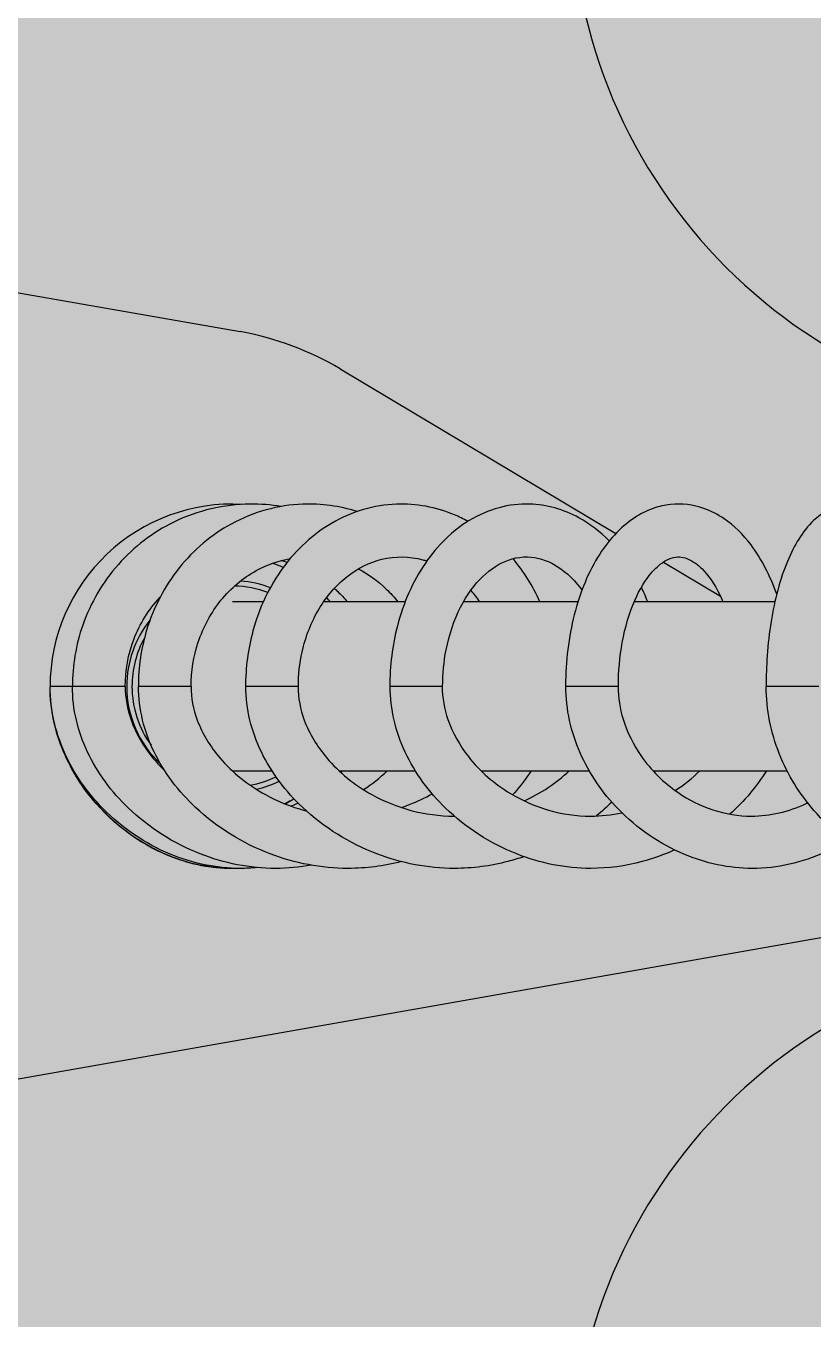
# Model space of a CAD drawing. Header units: metres. Extents: x -331 to 2982, y 362 to 2539.
# Drawn here: x 790.4134 to 790.4879, y 983.6524 to 983.7748 of the extents above; entities that cross this region are included whole.
import ezdxf

# ---------------------------------------------------------------- set-up
doc = ezdxf.new("R2010")
doc.units = ezdxf.units.M
doc.layers.add('_salas', color=251, linetype='Continuous', plot=False)
doc.layers.add('Mob', color=251, linetype='Continuous')
doc.layers.add('Pis', color=251, linetype='Continuous')

# ---------------------------------------------------------------- blocks, each defined once
blk = doc.blocks.new('XR_BL2_AND_MON-REV15$0$A$C33FF3198')
at = {"layer": 'Mob'}
for p, q in [((0.3072761260218613, 0.1919510541415974), (0.2749999999996362, 0.3750918010623963)), ((0.3072761260218613, 0.1919510541415974), (0.2749999999996362, 0.3750918010623963)), ((0.375, 0.3750918010623963), (0.3585682208122307, 0.2813639274486803)), ((0.3249999999998181, 0.2972329769641391), (0.3249999999998181, 0.2993418010515114)), ((0.3249999999998181, 0.2972329769641391), (0.3249999999998181, 0.2993418010515114)), ((0.3249999999998181, 0.2971554203455042), (0.3249999999998181, 0.2972329855752349)), ((0.3249999999998181, 0.2971554203455042), (0.3249999999998181, 0.2972329855752349)), ((0.3249999999998181, 0.2922329769640299), (0.3249999999998181, 0.2971834828072559)), ((0.3249999999998181, 0.2907429203210512), (0.3249999999998181, 0.2909875797445665)), ((0.3249999999998181, 0.2907429203210512), (0.3249999999998181, 0.2909875797445665)), ((0.3249999999998181, 0.2859875647123289), (0.3249999999998181, 0.2907429203201417)), ((0.3169999999990978, 0.2820897735296484), (0.3169999999990978, 0.2783389921637962)), ((0.3329999999996289, 0.2791679024135618), (0.3329999999996289, 0.2820918010625491)), ((0.3249999999998181, 0.2803471659049563), (0.3249999999998181, 0.2808455910012952)), ((0.3249999999998181, 0.2803471659049563), (0.3249999999998181, 0.2808455910012952)), ((0.3249999999998181, 0.2758455701264637), (0.3249999999998181, 0.2803471659049563)), ((0.3249999999998181, 0.2758455701264637), (0.3249999999998181, 0.2803471659049563)), ((0.3329999999996289, 0.2657413101110677), (0.3329999999996289, 0.2734611339197244)), ((0.3329999999996289, 0.2657413101110677), (0.3329999999996289, 0.2734611339197244)), ((0.3169999999990978, 0.2719832210500925), (0.3169999999990978, 0.26477362900782)), ((0.3169999999990978, 0.2719832210500925), (0.3169999999990978, 0.26477362900782)), ((0.355034919884929, 0.2718893641136191), (0.3394585261630709, 0.2458163839033176)), ((0.3249999999998181, 0.2663676601228389), (0.3249999999998181, 0.2671967702868159)), ((0.3249999999998181, 0.2663676601228389), (0.3249999999998181, 0.2671967702868159)), ((0.3249999999998181, 0.2621967443706552), (0.3249999999998181, 0.2663676601210199)), ((0.3249999999998181, 0.2621967443706552), (0.3249999999998181, 0.2663676601210199)), ((0.3329999999996289, 0.2493922208964676), (0.3329999999996289, 0.2602258309193957)), ((0.3329999999996289, 0.2493922208964676), (0.3329999999996289, 0.2602258309193957)), ((0.3169999999990978, 0.2585432534129239), (0.3169999999990978, 0.2483154926963351)), ((0.3169999999990978, 0.2585432534129239), (0.3169999999990978, 0.2483154926963351)), ((0.3249999999998181, 0.2493416275433873), (0.3249999999998181, 0.2505656341250386)), ((0.3249999999998181, 0.2493416275433873), (0.3249999999998181, 0.2505656341250386)), ((0.3249999999998181, 0.245565604164355), (0.3249999999998181, 0.2493416275461158)), ((0.3249999999998181, 0.245565604164355), (0.3249999999998181, 0.2493416275461158)), ((0.3329999999996289, 0.2307571133847404), (0.3329999999996289, 0.2440719639194384)), ((0.3329999999996289, 0.2307571133847404), (0.3329999999996289, 0.2440719639194384)), ((0.3169999999990978, 0.2422777973011279), (0.3169999999990978, 0.229601592196147)), ((0.3169999999990978, 0.2422777973011279), (0.3169999999990978, 0.229601592196147)), ((0.3367657627568406, 0.2413090269206322), (0.3335435291573958, 0.2359154015162375)), ((0.3367657627568406, 0.2413090269206322), (0.3335435291573958, 0.2359154015162375)), ((0.3249999999998181, 0.2299233690196587), (0.3249999999998181, 0.2315913077532485)), ((0.3249999999998181, 0.2299233690196587), (0.3249999999998181, 0.2315913077532485)), ((0.3249999999998181, 0.2265912748985528), (0.3249999999998181, 0.2299233690205682)), ((0.3249999999998181, 0.2265912748985528), (0.3249999999998181, 0.2299233690205682))]:
    blk.add_line(p, q, dxfattribs=at)
for centre, radius, start, end in [((0.3249999999998181, 0.2820918010520899), 0.01725, 356.9419340967162, 90), ((0.3249999999998181, 0.2820918010630038), 0.01, 90, 137.0748352098587), ((0.3249999999998181, 0.2820918010630038), 0.0095, 90, 125.8504162966381), ((0.3249999999998181, 0.2820918010630038), 0.01, 51.22584424216024, 90), ((0.3249999999998181, 0.2820918010630038), 0.0095, 61.04319536170129, 90), ((0.3249999999998181, 0.2820918010630038), 0.0095, 339.3491364866325, 358.7490074043736), ((0.3249999999998181, 0.2820918010630038), 0.0095, 190.2017092805581, 205.7537665078537), ((0.3249999999998181, 0.2820918010630038), 0.01, 338.9810864058746, 355.5834151406592), ((0.3309977501794492, 0.2862495337713398), 0.0280000000000002, 329.1452649063063, 349.9512556071152), ((0.3309977501794492, 0.2862495337713398), 0.02800000000000019, 329.1452649063063, 349.9512556071152), ((0.3249999999998181, 0.2820918010630038), 0.01, 193.1150669386245, 206.2652388295003), ((0.3249999999998181, 0.2820918010520899), 0.01225, 336.8437580142063, 341.9738240577134), ((0.3249999999998181, 0.2820918010520899), 0.01225, 310.77280469404, 313.2815651895877), ((0.3249999999998181, 0.2820918010520899), 0.01224999999999995, 310.77280469404, 313.2815651895877), ((0.25, 0.2000086983287162), 0.05, 0, 90), ((0.4000000000014552, 0.2000086983289719), 0.05, 90, 180)]:
    blk.add_arc(centre, radius, start, end, dxfattribs=at)
for points, knots in [([(0.3077748747919031, 0.2813360704499672), (0.3077618142369829, 0.2815907584677433), (0.3077552219156132, 0.2818459488967591), (0.3077552219156132, 0.282101469224969), (0.3077552219156132, 0.284044648666665), (0.3081365750022087, 0.2859618284660854), (0.309639485891239, 0.289859676722287), (0.3108546408657276, 0.291787854675519), (0.3139947934978409, 0.2952448597621213), (0.315983567999865, 0.2967419690826745), (0.3192504596763683, 0.2982765985748728), (0.3203595223785669, 0.2986677244630727), (0.3226491358409476, 0.2992020006991396), (0.3238207213562418, 0.2993418010551494), (0.3249999999998181, 0.2993418010551494)], [26.29382783268181, 26.29382783268181, 26.29382783268181, 26.29382783268181, 27.06973770830994, 27.06973770830994, 27.06973770830994, 32.97037242343882, 32.97037242343882, 39.74599675020894, 39.74599675020894, 47.08352107734021, 47.08352107734021, 50.60634388390918, 50.60634388390918, 54.14574437145274, 54.14574437145274, 54.14574437145274, 54.14574437145274]), ([(0.3077758676572557, 0.2815328640850083), (0.3077682747180006, 0.2817267890582542), (0.3077644502163821, 0.2819209655895492), (0.3077644502163821, 0.282115315085818), (0.3077644502163821, 0.2841079647737814), (0.3081666088728525, 0.2860756388368344), (0.3097445594667079, 0.2900584936747208), (0.3110191054620373, 0.2920282284544982), (0.3141935127750912, 0.2953970136154993), (0.3161068321223865, 0.2968108202181128), (0.3192851857347705, 0.2982919806304807), (0.3203861469883122, 0.2986774806663988), (0.3226622552310801, 0.299204147763291), (0.3238268008417435, 0.2993418010515114), (0.3249999999998181, 0.2993418010515114)], [26.82114823864791, 26.82114823864791, 26.82114823864791, 26.82114823864791, 27.4265698169502, 27.4265698169502, 27.4265698169502, 33.63390836168883, 33.63390836168883, 40.73675411008775, 40.73675411008775, 47.83772001303073, 47.83772001303073, 51.34481869221331, 51.34481869221331, 54.86584817042196, 54.86584817042196, 54.86584817042196, 54.86584817042196]), ([(0.3077775439296602, 0.2816471617011729), (0.3077725083903715, 0.2818050089613706), (0.3077699753630441, 0.2819630044828472), (0.3077699753630441, 0.2821211049809307), (0.3077699753630441, 0.2841544167563796), (0.3081890823905269, 0.2861633462758135), (0.3098275455913608, 0.2902134690598785), (0.3111494844870322, 0.2922155088077005), (0.3143726717862592, 0.2955386343033268), (0.3162571852226392, 0.296903136467833), (0.3193877947833244, 0.2983317661278733), (0.3204688756813994, 0.2987027931535948), (0.3227046199972392, 0.2992095655131806), (0.3238477962931938, 0.2993418010542399), (0.3249999999998181, 0.2993418010542399)], [27.21039704830433, 27.21039704830433, 27.21039704830433, 27.21039704830433, 27.71243092867216, 27.71243092867216, 27.71243092867216, 34.16902919807656, 34.16902919807656, 41.53176535003671, 41.53176535003671, 48.53759832064805, 48.53759832064805, 51.98377422989548, 51.98377422989548, 55.4419751432989, 55.4419751432989, 55.4419751432989, 55.4419751432989]), ([(0.3078557062326581, 0.2797319241604299), (0.3078021647888818, 0.2802704000210241), (0.307774864259045, 0.2808113164169725), (0.307774864259045, 0.2813529945110957), (0.307774864259045, 0.2836205082435725), (0.3082535299945448, 0.285869735941148), (0.3101035562049219, 0.2903284384761236), (0.3115794161003578, 0.2925206034483807), (0.3149650777158968, 0.2958378620301545), (0.3167549621466605, 0.2970997163252349), (0.3197243379681822, 0.2984174465942004), (0.320740717260378, 0.2987574457661566), (0.3228437509515061, 0.2992213924258493), (0.3239170598662895, 0.2993418010515114), (0.3249999999998181, 0.2993418010515114)], [26.96157971444786, 26.96157971444786, 26.96157971444786, 26.96157971444786, 28.72048952095041, 28.72048952095041, 28.72048952095041, 36.08344582571441, 36.08344582571441, 44.30233158781493, 44.30233158781493, 50.96862800885626, 50.96862800885626, 54.21283443692244, 54.21283443692244, 57.46485556116333, 57.46485556116333, 57.46485556116333, 57.46485556116333]), ([(0.3080806415218831, 0.2746308940482294), (0.3078793775230224, 0.2757431187051651), (0.307774864259045, 0.27687135167848), (0.307774864259045, 0.2780021709782403), (0.307774864259045, 0.2804351984328122), (0.3082589799159905, 0.2828549966330201), (0.3101309845897049, 0.2876415224314286), (0.311618352023288, 0.2899921080684607), (0.3150163482232529, 0.2935236482931458), (0.3167969802543666, 0.2948576654076049), (0.3197508155008109, 0.296250441052095), (0.3207619824233916, 0.2966097600442907), (0.3228544090679861, 0.2970999833083141), (0.3239224046301388, 0.2972271140366018), (0.3249999999998181, 0.2972271140366018)], [25.37970685657565, 25.37970685657565, 25.37970685657565, 25.37970685657565, 28.85422888129954, 28.85422888129954, 28.85422888129954, 36.32987726785054, 36.32987726785054, 44.61716207743792, 44.61716207743792, 51.24784381511711, 51.24784381511711, 54.47559996647493, 54.47559996647493, 57.71176256291379, 57.71176256291379, 57.71176256291379, 57.71176256291379]), ([(0.3420183757225459, 0.2774953205057926), (0.3421795626327366, 0.278453011647386), (0.3422572821345966, 0.2794248274608861), (0.3422394734070622, 0.2816464833245362), (0.3420898959757324, 0.2828878488112849), (0.3415166162358219, 0.2853177356378609), (0.3410942370719567, 0.2864986255595312), (0.3405441655986579, 0.287623048031989), (0.3395688415921541, 0.2896167457325163), (0.3382068595738019, 0.2914027367383341), (0.3348604492912273, 0.2943632352121739), (0.3329065247326071, 0.2955076715420972), (0.3289259245593712, 0.2969013804363811), (0.3269690101133165, 0.2972329741283346), (0.3249999999998181, 0.297232976633083)], [98.01754251599824, 98.01754251599824, 98.01754251599824, 98.01754251599824, 100.9852145259521, 100.9852145259521, 104.7774009193351, 104.7774009193351, 108.5759073982391, 108.5759073982391, 108.5759073982391, 115.310985911425, 115.310985911425, 122.0641065284283, 122.0641065284283, 127.982723927111, 127.982723927111, 127.982723927111, 127.982723927111]), ([(0.3249999999998181, 0.2922388571155778), (0.3239154164057254, 0.2922388571155778), (0.3228487636779391, 0.292037091388508), (0.3205472944655412, 0.2912233902311954), (0.3193596929140767, 0.2905243641239821), (0.3178541555425909, 0.2893119306759644), (0.3174217322775803, 0.2889152828889081), (0.3170150097485021, 0.288494506257436)], [0, 0, 0, 0, 3.253750783851567, 3.253750783851567, 7.365024332712689, 7.365024332712689, 9.153492277061323, 9.153492277061323, 9.153492277061323, 9.153492277061323]), ([(0.3249999999998181, 0.2922329769367451), (0.3265213194608805, 0.2922329763646729), (0.3280296069897304, 0.2919560982532374), (0.3309238678639304, 0.2908543878416339), (0.3322735577385174, 0.290018302931955), (0.3334387145023356, 0.2889405712399338), (0.3334549538667488, 0.2889254675324509), (0.3334711483585124, 0.2889103225721072)], [43.35555016756764, 43.35555016756764, 43.35555016756764, 43.35555016756764, 47.92326589273659, 47.92326589273659, 52.67994760992637, 52.67994760992637, 52.74736871401868, 52.74736871401868, 52.74736871401868, 52.74736871401868]), ([(0.3084203243015509, 0.2661099019901911), (0.3079980171869465, 0.267758534866104), (0.307774864259045, 0.269455564826373), (0.307774864259045, 0.271157712912597), (0.307774864259045, 0.2736704870808779), (0.3082614936756727, 0.276171754062986), (0.3101435335465794, 0.2811159078851659), (0.3116373848843068, 0.2835431067729104), (0.3150420808160561, 0.2871749606406837), (0.3168183579618926, 0.2885417992597894), (0.319764610096172, 0.289968310406536), (0.3207731692127709, 0.2903362664924742), (0.3228601203572907, 0.2908381281181818), (0.323925240765675, 0.2909682128052253), (0.3249999999998181, 0.2909682128052253)], [23.81770895956431, 23.81770895956431, 23.81770895956431, 23.81770895956431, 28.91465273131627, 28.91465273131627, 28.91465273131627, 36.43895026432151, 36.43895026432151, 44.76446335069348, 44.76446335069348, 51.37954739863652, 51.37954739863652, 54.59953277702068, 54.59953277702068, 57.82738025486854, 57.82738025486854, 57.82738025486854, 57.82738025486854]), ([(0.3415405568175629, 0.2702811428294325), (0.3420674450035222, 0.2719457905127882), (0.3423045867148176, 0.2736825587322045), (0.3421956429501734, 0.2765960620713912), (0.3420153943516198, 0.2777594252116131), (0.3413864245212608, 0.2800376067221322), (0.3409374925940938, 0.2811444874956095), (0.3403642246921663, 0.2821946437848482), (0.3393349831976593, 0.2840800876197562), (0.3379209444447042, 0.2857534904619996), (0.3344755243888358, 0.2885053579253025), (0.3324712188596095, 0.2895516597232444), (0.3285919316404033, 0.290724441307745), (0.3267998317533056, 0.2909875828295725), (0.3249999999998181, 0.2909875714672552)], [95.1611021251293, 95.1611021251293, 95.1611021251293, 95.1611021251293, 100.6929809474982, 100.6929809474982, 104.4148451680916, 104.4148451680916, 108.1683080574497, 108.1683080574497, 108.1683080574497, 114.9072511435189, 114.9072511435189, 121.7124958910962, 121.7124958910962, 127.1263797713499, 127.1263797713499, 127.1263797713499, 127.1263797713499]), ([(0.3249999999998181, 0.2860069466847079), (0.3239040411317546, 0.2860069466847079), (0.3228262471357084, 0.2857917878687175), (0.3205042608315125, 0.2849267366914745), (0.3193080829250903, 0.2841857691987997), (0.3168382793010096, 0.2820916796850241), (0.3156556963785988, 0.2806010969448351), (0.3141130591357069, 0.2778018681552084), (0.3136102614071206, 0.2765512953142633), (0.3132520201634179, 0.2752049298774608), (0.3132377301972156, 0.2751500757881757), (0.3132237286972668, 0.2750951564526503)], [0, 0, 0, 0, 3.287876605206817, 3.287876605206817, 7.433283636341486, 7.433283636341486, 12.98778513538516, 12.98778513538516, 16.9782148177337, 16.9782148177337, 17.14748195436901, 17.14748195436901, 17.14748195436901, 17.14748195436901]), ([(0.3249999999998181, 0.2859875620638803), (0.3264234577000025, 0.2859875458866981), (0.3278364824127493, 0.2857617507220738), (0.3306399719285764, 0.284837411423311), (0.3319862433954768, 0.2841060015785359), (0.3343095406407883, 0.2822266667331377), (0.3352610343026754, 0.2810950917833424), (0.3365151960706498, 0.278820298382513), (0.3368988510446798, 0.2777344911387871), (0.3370957130737224, 0.2766193396114858)], [43.82329316689336, 43.82329316689336, 43.82329316689336, 43.82329316689336, 48.10195093767725, 48.10195093767725, 52.78584217795623, 52.78584217795623, 57.49988070258989, 57.49988070258989, 61.31871829811654, 61.31871829811654, 61.31871829811654, 61.31871829811654]), ([(0.3088845885513365, 0.2545000635532659), (0.3087144039782288, 0.2549999553271363), (0.3085627300297347, 0.2555059654473979), (0.3080015615287266, 0.2576706222485399), (0.307774864259045, 0.2593739868384972), (0.307774864259045, 0.2610826489986238), (0.307774864259045, 0.2635842420773287), (0.3082611037589231, 0.2660741936102085), (0.3101416174577025, 0.2709963708344247), (0.3116343428500841, 0.2734128502502671), (0.315037876619499, 0.2770311864128843), (0.3168148010699952, 0.2783937747713452), (0.3197622376555955, 0.279815994815678), (0.3207712216153595, 0.2801828641645869), (0.3228591049664828, 0.2806832853280383), (0.3239247384444752, 0.2808130098670034), (0.3249999999998181, 0.2808130098670034)], [22.18714843319323, 22.18714843319323, 22.18714843319323, 22.18714843319323, 23.77255613313539, 23.77255613313539, 28.90715355945359, 28.90715355945359, 28.90715355945359, 36.4245397850216, 36.4245397850216, 44.74358360022197, 44.74358360022197, 51.360954592242, 51.360954592242, 54.58218788946999, 54.58218788946999, 57.81151258580466, 57.81151258580466, 57.81151258580466, 57.81151258580466]), ([(0.3088845885513365, 0.2545000635532659), (0.3087144039782288, 0.2549999553271363), (0.3085627300297347, 0.2555059654473979), (0.3080015615287266, 0.2576706222485399), (0.307774864259045, 0.2593739868384972), (0.307774864259045, 0.2610826489986238), (0.307774864259045, 0.2635842420773287), (0.3082611037589231, 0.2660741936102085), (0.3101416174577025, 0.2709963708344247), (0.3116343428500841, 0.2734128502502671), (0.315037876619499, 0.2770311864128843), (0.3168148010699952, 0.2783937747713452), (0.3197622376555955, 0.279815994815678), (0.3207712216153595, 0.2801828641645869), (0.3228591049664828, 0.2806832853280383), (0.3239247384444752, 0.2808130098670034), (0.3249999999998181, 0.2808130098670034)], [22.18714843319323, 22.18714843319323, 22.18714843319323, 22.18714843319323, 23.77255613313539, 23.77255613313539, 28.90715355945359, 28.90715355945359, 28.90715355945359, 36.4245397850216, 36.4245397850216, 44.74358360022197, 44.74358360022197, 51.360954592242, 51.360954592242, 54.58218788946999, 54.58218788946999, 57.81151258580466, 57.81151258580466, 57.81151258580466, 57.81151258580466]), ([(0.3406169140334896, 0.2597988790126209), (0.340844437616397, 0.2602143666422734), (0.3410499107849319, 0.2606400381996963), (0.3419682518970149, 0.2628289288818877), (0.3423124947894394, 0.2646933454621347), (0.3422002131010231, 0.2676240693395329), (0.3420279732526978, 0.2686723348756885), (0.3414209640886838, 0.2707397954196011), (0.3409824159334676, 0.2717501406510081), (0.340422340823352, 0.2727076401920812), (0.3393924307183624, 0.274468365556956), (0.337967500097875, 0.2760233218364618), (0.3344824931955372, 0.2785818876596267), (0.3324418662396056, 0.279551545586898), (0.3285445952369628, 0.2806119885286051), (0.3267759005211701, 0.280845673695282), (0.3249999999934516, 0.2808456094540333)], [92.21739070937778, 92.21739070937778, 92.21739070937778, 92.21739070937778, 93.79941363929916, 93.79941363929916, 100.1843357884422, 100.1843357884422, 103.7834449371765, 103.7834449371765, 107.466172321877, 107.466172321877, 107.466172321877, 114.2382606979725, 114.2382606979725, 121.1458745393574, 121.1458745393574, 126.486481059167, 126.486481059167, 126.486481059167, 126.486481059167]), ([(0.3406169140334896, 0.2597988790126209), (0.340844437616397, 0.2602143666422734), (0.3410499107849319, 0.2606400381996963), (0.3419682518970149, 0.2628289288818877), (0.3423124947894394, 0.2646933454621347), (0.3422002131010231, 0.2676240693395329), (0.3420279732526978, 0.2686723348756885), (0.3414209640886838, 0.2707397954196011), (0.3409824159334676, 0.2717501406510081), (0.340422340823352, 0.2727076401920812), (0.3393924307183624, 0.274468365556956), (0.337967500097875, 0.2760233218364618), (0.3344824931955372, 0.2785818876596267), (0.3324418662396056, 0.279551545586898), (0.3285445952369628, 0.2806119885286051), (0.3267759005211701, 0.280845673695282), (0.3249999999934516, 0.2808456094540333)], [92.21739070937778, 92.21739070937778, 92.21739070937778, 92.21739070937778, 93.79941363929916, 93.79941363929916, 100.1843357884422, 100.1843357884422, 103.7834449371765, 103.7834449371765, 107.466172321877, 107.466172321877, 107.466172321877, 114.2382606979725, 114.2382606979725, 121.1458745393574, 121.1458745393574, 126.486481059167, 126.486481059167, 126.486481059167, 126.486481059167]), ([(0.3249999999998181, 0.2758781721363874), (0.3239064602867074, 0.2758781721363874), (0.3228310369904648, 0.2756652685198304), (0.3205131307486226, 0.2748086807182943), (0.319318491505328, 0.2740743868667295), (0.3168498502691364, 0.2719975508994565), (0.3156669027503085, 0.2705179934105644), (0.3141199460951611, 0.2677346469795765), (0.3136145984772156, 0.2664878744931656), (0.312910516429838, 0.2638626967387125), (0.3127251357400382, 0.2624847298180129), (0.3127251357400382, 0.2611000363290685), (0.3127251357400382, 0.2610987738785724), (0.3127251358946523, 0.2610975114353522), (0.3127251362038805, 0.261096248997589)], [0, 0, 0, 0, 3.280619139271022, 3.280619139271022, 7.41967528114302, 7.41967528114302, 12.97131948485672, 12.97131948485672, 16.97549064008843, 16.97549064008843, 21.13412169874992, 21.13412169874992, 21.13412169874992, 21.13791319764442, 21.13791319764442, 21.13791319764442, 21.13791319764442]), ([(0.3249999999998181, 0.2758781721363874), (0.3239064602867074, 0.2758781721363874), (0.3228310369904648, 0.2756652685198304), (0.3205131307486226, 0.2748086807182943), (0.319318491505328, 0.2740743868667295), (0.3168498502691364, 0.2719975508994565), (0.3156669027503085, 0.2705179934105644), (0.3141199460951611, 0.2677346469795765), (0.3136145984772156, 0.2664878744931656), (0.312910516429838, 0.2638626967387125), (0.3127251357400382, 0.2624847298180129), (0.3127251357400382, 0.2611000363290685), (0.3127251357400382, 0.2610987738785724), (0.3127251358946523, 0.2610975114353522), (0.3127251362038805, 0.261096248997589)], [0, 0, 0, 0, 3.280619139271022, 3.280619139271022, 7.41967528114302, 7.41967528114302, 12.97131948485672, 12.97131948485672, 16.97549064008843, 16.97549064008843, 21.13412169874992, 21.13412169874992, 21.13412169874992, 21.13791319764442, 21.13791319764442, 21.13791319764442, 21.13791319764442]), ([(0.3136675073128572, 0.2765497717260104), (0.3137364042440822, 0.2763802073373398), (0.3138089557523926, 0.2762116612689596), (0.3139108842242422, 0.2759876018231324), (0.3139370285571204, 0.275931167067526), (0.3139635493826063, 0.2758749342979598)], [26.96099245499111, 26.96099245499111, 26.96099245499111, 26.96099245499111, 27.58689274590864, 27.58689274590864, 27.79860652767504, 27.79860652767504, 27.79860652767504, 27.79860652767504]), ([(0.3136675073128572, 0.2765497717260104), (0.3137364042440822, 0.2763802073373398), (0.3138089557523926, 0.2762116612689596), (0.3139108842242422, 0.2759876018231324), (0.3139370285571204, 0.275931167067526), (0.3139635493826063, 0.2758749342979598)], [26.96099245499111, 26.96099245499111, 26.96099245499111, 26.96099245499111, 27.58689274590864, 27.58689274590864, 27.79860652767504, 27.79860652767504, 27.79860652767504, 27.79860652767504]), ([(0.3249999999916326, 0.2758455074531838), (0.3260956400335999, 0.2758454494346978), (0.3271883573524974, 0.2757272940475985), (0.3297308834426076, 0.2751657435415353), (0.3311191040147605, 0.2746177602617053), (0.3335515037451842, 0.2731595142582108), (0.3345721204295842, 0.2722695633879511), (0.336179560283199, 0.2702366161297931), (0.3367348835181474, 0.2691101301029875), (0.3373382335576025, 0.2666651754184812), (0.3373256129216315, 0.2653472461029622), (0.3369496260966116, 0.2639394746789065), (0.3369120890656632, 0.2638116804251212), (0.3368712919827885, 0.2636844587146214)], [44.82696445196802, 44.82696445196802, 44.82696445196802, 44.82696445196802, 48.12859289567741, 48.12859289567741, 52.75224316278734, 52.75224316278734, 57.33208777735359, 57.33208777735359, 62.04956883179646, 62.04956883179646, 67.25266355412634, 67.25266355412634, 67.77434985287181, 67.77434985287181, 67.77434985287181, 67.77434985287181]), ([(0.3249999999916326, 0.2758455074531838), (0.3260956400335999, 0.2758454494346978), (0.3271883573524974, 0.2757272940475985), (0.3297308834426076, 0.2751657435415353), (0.3311191040147605, 0.2746177602617053), (0.3335515037451842, 0.2731595142582108), (0.3345721204295842, 0.2722695633879511), (0.336179560283199, 0.2702366161297931), (0.3367348835181474, 0.2691101301029875), (0.3373382335576025, 0.2666651754184812), (0.3373256129216315, 0.2653472461029622), (0.3369496260966116, 0.2639394746789065), (0.3369120890656632, 0.2638116804251212), (0.3368712919827885, 0.2636844587146214)], [44.82696445196802, 44.82696445196802, 44.82696445196802, 44.82696445196802, 48.12859289567741, 48.12859289567741, 52.75224316278734, 52.75224316278734, 57.33208777735359, 57.33208777735359, 62.04956883179646, 62.04956883179646, 67.25266355412634, 67.25266355412634, 67.77434985287181, 67.77434985287181, 67.77434985287181, 67.77434985287181]), ([(0.3342714351219911, 0.272445407046277), (0.3341756373683893, 0.2723370388535358), (0.3340777720677579, 0.2722302634170291), (0.3336694457648264, 0.2718005736792719), (0.3333429680315021, 0.2714931457626761), (0.3330000000023574, 0.2712042203580012)], [71.49284134128544, 71.49284134128544, 71.49284134128544, 71.49284134128544, 71.9344223115299, 71.9344223115299, 73.29779252387766, 73.29779252387766, 73.29779252387766, 73.29779252387766]), ([(0.3342714351219911, 0.272445407046277), (0.3341756373683893, 0.2723370388535358), (0.3340777720677579, 0.2722302634170291), (0.3336694457648264, 0.2718005736792719), (0.3333429680315021, 0.2714931457626761), (0.3330000000023574, 0.2712042203580012)], [71.49284134128544, 71.49284134128544, 71.49284134128544, 71.49284134128544, 71.9344223115299, 71.9344223115299, 73.29779252387766, 73.29779252387766, 73.29779252387766, 73.29779252387766]), ([(0.3361102598646539, 0.2701765872985078), (0.3356222005022573, 0.2692223320387228), (0.3349851228467742, 0.2683308607698081), (0.3338379938395519, 0.2671412211443993), (0.3334324269671924, 0.2667754733879946), (0.3330000005744296, 0.2664365383248395)], [68.75233526743928, 68.75233526743928, 68.75233526743928, 68.75233526743928, 72.29777746100204, 72.29777746100204, 74.02548615047009, 74.02548615047009, 74.02548615047009, 74.02548615047009]), ([(0.3361102598646539, 0.2701765872985078), (0.3356222005022573, 0.2692223320387228), (0.3349851228467742, 0.2683308607698081), (0.3338379938395519, 0.2671412211443993), (0.3334324269671924, 0.2667754733879946), (0.3330000005744296, 0.2664365383248395)], [68.75233526743928, 68.75233526743928, 68.75233526743928, 68.75233526743928, 72.29777746100204, 72.29777746100204, 74.02548615047009, 74.02548615047009, 74.02548615047009, 74.02548615047009]), ([(0.3095198340361094, 0.2402491688604158), (0.3090701267683471, 0.2412453511401935), (0.3087009035562005, 0.2422759041324269), (0.3079980617912952, 0.2449059666901547), (0.307774864259045, 0.2465319285716276), (0.307774864259045, 0.2481641582922265), (0.307774864259045, 0.2505629305483552), (0.3082572418843483, 0.2529488569967242), (0.3101229991862056, 0.2576700440272788), (0.3116053760440991, 0.2599886988005409), (0.3149979640038509, 0.2634827489242042), (0.3167811108050955, 0.2648061160758033), (0.3197397173325953, 0.2661885513794431), (0.3207527918730193, 0.2665453582936124), (0.322849547583246, 0.2670323747566243), (0.323919984350141, 0.2671587376985798), (0.3249999999998181, 0.2671587376985798)], [20.39291130099651, 20.39291130099651, 20.39291130099651, 20.39291130099651, 23.76987925775116, 23.76987925775116, 28.83875668690088, 28.83875668690088, 28.83875668690088, 36.2881263365974, 36.2881263365974, 44.54757426659284, 44.54757426659284, 51.18754012486183, 51.18754012486183, 54.4211498650313, 54.4211498650313, 57.6645202061659, 57.6645202061659, 57.6645202061659, 57.6645202061659]), ([(0.3095198340361094, 0.2402491688604158), (0.3090701267683471, 0.2412453511401935), (0.3087009035562005, 0.2422759041324269), (0.3079980617912952, 0.2449059666901547), (0.307774864259045, 0.2465319285716276), (0.307774864259045, 0.2481641582922265), (0.307774864259045, 0.2505629305483552), (0.3082572418843483, 0.2529488569967242), (0.3101229991862056, 0.2576700440272788), (0.3116053760440991, 0.2599886988005409), (0.3149979640038509, 0.2634827489242042), (0.3167811108050955, 0.2648061160758033), (0.3197397173325953, 0.2661885513794431), (0.3207527918730193, 0.2665453582936124), (0.322849547583246, 0.2670323747566243), (0.323919984350141, 0.2671587376985798), (0.3249999999998181, 0.2671587376985798)], [20.39291130099651, 20.39291130099651, 20.39291130099651, 20.39291130099651, 23.76987925775116, 23.76987925775116, 28.83875668690088, 28.83875668690088, 28.83875668690088, 36.2881263365974, 36.2881263365974, 44.54757426659284, 44.54757426659284, 51.18754012486183, 51.18754012486183, 54.4211498650313, 54.4211498650313, 57.6645202061659, 57.6645202061659, 57.6645202061659, 57.6645202061659]), ([(0.3387620477942619, 0.2464288583365004), (0.3396407222971902, 0.2472989300600119), (0.3403777480652934, 0.2482605592663703), (0.3417498304261244, 0.2507634924545954), (0.3421981037445221, 0.2523523984960292), (0.3422741079184561, 0.2549442737113594), (0.3421602565585999, 0.2559080649948982), (0.341644905091016, 0.2578360031862275), (0.3412328278518544, 0.258787035179509), (0.3406875620275969, 0.2596840695555755), (0.3397170256739628, 0.2612807301834863), (0.3383378082025956, 0.2626850323627394), (0.3349338533289483, 0.265010706587006), (0.332915564706127, 0.2659038010120156), (0.3288819714189231, 0.2669538717832864), (0.3269468694870739, 0.2671969491598674), (0.3249999999898137, 0.2671967954225209)], [88.62767222831035, 88.62767222831035, 88.62767222831035, 88.62767222831035, 92.9184763031067, 92.9184763031067, 99.00401862964841, 99.00401862964841, 102.6247723819147, 102.6247723819147, 106.4179901772641, 106.4179901772641, 106.4179901772641, 113.1696617569109, 113.1696617569109, 120.1117935367956, 120.1117935367956, 125.9575555664179, 125.9575555664179, 125.9575555664179, 125.9575555664179]), ([(0.3387620477942619, 0.2464288583365004), (0.3396407222971902, 0.2472989300600119), (0.3403777480652934, 0.2482605592663703), (0.3417498304261244, 0.2507634924545954), (0.3421981037445221, 0.2523523984960292), (0.3422741079184561, 0.2549442737113594), (0.3421602565585999, 0.2559080649948982), (0.341644905091016, 0.2578360031862275), (0.3412328278518544, 0.258787035179509), (0.3406875620275969, 0.2596840695555755), (0.3397170256739628, 0.2612807301834863), (0.3383378082025956, 0.2626850323627394), (0.3349338533289483, 0.265010706587006), (0.332915564706127, 0.2659038010120156), (0.3288819714189231, 0.2669538717832864), (0.3269468694870739, 0.2671969491598674), (0.3249999999898137, 0.2671967954225209)], [88.62767222831035, 88.62767222831035, 88.62767222831035, 88.62767222831035, 92.9184763031067, 92.9184763031067, 99.00401862964841, 99.00401862964841, 102.6247723819147, 102.6247723819147, 106.4179901772641, 106.4179901772641, 106.4179901772641, 113.1696617569109, 113.1696617569109, 120.1117935367956, 120.1117935367956, 125.9575555664179, 125.9575555664179, 125.9575555664179, 125.9575555664179]), ([(0.3135420381422591, 0.2661098945468865), (0.3136293483057671, 0.2658454716479781), (0.3137234188943694, 0.265583153780014), (0.3141120373420563, 0.2645802336633523), (0.3144505995469444, 0.2638660553352992), (0.3148329361320066, 0.2631874097901772)], [26.23599279303677, 26.23599279303677, 26.23599279303677, 26.23599279303677, 27.06928140067689, 27.06928140067689, 29.45130283427757, 29.45130283427757, 29.45130283427757, 29.45130283427757]), ([(0.3135420381422591, 0.2661098945468865), (0.3136293483057671, 0.2658454716479781), (0.3137234188943694, 0.265583153780014), (0.3141120373420563, 0.2645802336633523), (0.3144505995469444, 0.2638660553352992), (0.3148329361320066, 0.2631874097901772)], [26.23599279303677, 26.23599279303677, 26.23599279303677, 26.23599279303677, 27.06928140067689, 27.06928140067689, 29.45130283427757, 29.45130283427757, 29.45130283427757, 29.45130283427757]), ([(0.3249999999998181, 0.2622348028749428), (0.3239238775677222, 0.2622348028749428), (0.3228655379480188, 0.2620401244999329), (0.3205794238929229, 0.2612533504457559), (0.3193982971206424, 0.2605760612282637), (0.3169431098322093, 0.258650418624299), (0.3157600066078885, 0.2572707947088446), (0.3141777737273515, 0.2546351556389226), (0.3136509648611536, 0.2534274654113204), (0.3129179258776276, 0.2508843124756339), (0.3127251357400382, 0.2495497431923894), (0.3127251357400382, 0.2482088942847867), (0.3127251357400382, 0.2472085364702679), (0.3128326446385472, 0.2462115091780532), (0.3130417174506874, 0.2452330602023238)], [0, 0, 0, 0, 3.228367295609922, 3.228367295609922, 7.314031907661105, 7.314031907661105, 12.83361827573779, 12.83361827573779, 16.96149420627125, 16.96149420627125, 21.23882424591249, 21.23882424591249, 21.23882424591249, 24.42998210667464, 24.42998210667464, 24.42998210667464, 24.42998210667464]), ([(0.3249999999998181, 0.2622348028749428), (0.3239238775677222, 0.2622348028749428), (0.3228655379480188, 0.2620401244999329), (0.3205794238929229, 0.2612533504457559), (0.3193982971206424, 0.2605760612282637), (0.3169431098322093, 0.258650418624299), (0.3157600066078885, 0.2572707947088446), (0.3141777737273515, 0.2546351556389226), (0.3136509648611536, 0.2534274654113204), (0.3129179258776276, 0.2508843124756339), (0.3127251357400382, 0.2495497431923894), (0.3127251357400382, 0.2482088942847867), (0.3127251357400382, 0.2472085364702679), (0.3128326446385472, 0.2462115091780532), (0.3130417174506874, 0.2452330602023238)], [0, 0, 0, 0, 3.228367295609922, 3.228367295609922, 7.314031907661105, 7.314031907661105, 12.83361827573779, 12.83361827573779, 16.96149420627125, 16.96149420627125, 21.23882424591249, 21.23882424591249, 21.23882424591249, 24.42998210667464, 24.42998210667464, 24.42998210667464, 24.42998210667464]), ([(0.3249999999852662, 0.2621966549127563), (0.3261662064023767, 0.2621965428211723), (0.3273311533293963, 0.2620853821195368), (0.3299261398315139, 0.2615771031837966), (0.3313025911902514, 0.2611079704206958), (0.3336629308723786, 0.259900003071877), (0.3346346040325443, 0.2591882631436846), (0.3361421640684057, 0.2576235390966275), (0.3366547098194133, 0.2568011748367525), (0.3372875225331882, 0.2550209580227119), (0.3373386329994901, 0.2540562322197246), (0.3369996598776197, 0.2526394756719554), (0.3368173748267509, 0.2521659894714929), (0.3360598001181643, 0.2507878266565484), (0.3352935037764837, 0.2499111351194614), (0.3341992900286641, 0.2490873172451273), (0.3341501720788074, 0.249050993485568), (0.3341005411621154, 0.2490149408809401)], [46.90496977011327, 46.90496977011327, 46.90496977011327, 46.90496977011327, 50.5225188867414, 50.5225188867414, 55.24344119786308, 55.24344119786308, 59.75809398478675, 59.75809398478675, 64.25829365404074, 64.25829365404074, 69.42078978960468, 69.42078978960468, 71.9783640074103, 71.9783640074103, 76.8663906350216, 76.8663906350216, 77.09357650810544, 77.09357650810544, 77.09357650810544, 77.09357650810544]), ([(0.3249999999852662, 0.2621966549127563), (0.3261662064023767, 0.2621965428211723), (0.3273311533293963, 0.2620853821195368), (0.3299261398315139, 0.2615771031837966), (0.3313025911902514, 0.2611079704206958), (0.3336629308723786, 0.259900003071877), (0.3346346040325443, 0.2591882631436846), (0.3361421640684057, 0.2576235390966275), (0.3366547098194133, 0.2568011748367525), (0.3372875225331882, 0.2550209580227119), (0.3373386329994901, 0.2540562322197246), (0.3369996598776197, 0.2526394756719554), (0.3368173748267509, 0.2521659894714929), (0.3360598001181643, 0.2507878266565484), (0.3352935037764837, 0.2499111351194614), (0.3341992900286641, 0.2490873172451273), (0.3341501720788074, 0.249050993485568), (0.3341005411621154, 0.2490149408809401)], [46.90496977011327, 46.90496977011327, 46.90496977011327, 46.90496977011327, 50.5225188867414, 50.5225188867414, 55.24344119786308, 55.24344119786308, 59.75809398478675, 59.75809398478675, 64.25829365404074, 64.25829365404074, 69.42078978960468, 69.42078978960468, 71.9783640074103, 71.9783640074103, 76.8663906350216, 76.8663906350216, 77.09357650810544, 77.09357650810544, 77.09357650810544, 77.09357650810544]), ([(0.3169999741312495, 0.2538307128202604), (0.3162737961620223, 0.2543020186435996), (0.3155822672506474, 0.2548283342508029), (0.314866006916418, 0.2554549433212259), (0.3148026230010146, 0.2555111421730061), (0.3147396024796763, 0.255567766615556)], [8.532829513702245, 8.532829513702245, 8.532829513702245, 8.532829513702245, 11.13338371159247, 11.13338371159247, 11.38743247070663, 11.38743247070663, 11.38743247070663, 11.38743247070663]), ([(0.3169999741312495, 0.2538307128202604), (0.3162737961620223, 0.2543020186435996), (0.3155822672506474, 0.2548283342508029), (0.314866006916418, 0.2554549433212259), (0.3148026230010146, 0.2555111421730061), (0.3147396024796763, 0.255567766615556)], [8.532829513702245, 8.532829513702245, 8.532829513702245, 8.532829513702245, 11.13338371159247, 11.13338371159247, 11.38743247070663, 11.38743247070663, 11.38743247070663, 11.38743247070663]), ([(0.3104313040003035, 0.2239048413944573), (0.3100134147061908, 0.2245789766935076), (0.3096405478900124, 0.2252756212870253), (0.3083234094519867, 0.2281696965924738), (0.307774864259045, 0.2305226091107642), (0.307774864259045, 0.2328986911475539), (0.307774864259045, 0.2351069425190389), (0.3082486184448499, 0.2373001821884344), (0.3100833997004884, 0.2416548406013561), (0.3115474665692091, 0.2437963762009048), (0.3149191269294533, 0.247059330867657), (0.3167150092940574, 0.2483085595700203), (0.319695574798061, 0.2496147711313341), (0.3207169358047395, 0.2499522871344624), (0.3228312106366502, 0.2504132737272329), (0.3239107389399578, 0.2505330529907468), (0.3249999999998181, 0.2505330529907468)], [18.27369188394119, 18.27369188394119, 18.27369188394119, 18.27369188394119, 20.83984660051085, 20.83984660051085, 28.68798481507438, 28.68798481507438, 28.68798481507438, 35.98178263342064, 35.98178263342064, 44.12858133781895, 44.12858133781895, 50.81408839598215, 50.81408839598215, 54.07232989671124, 54.07232989671124, 57.34097597891163, 57.34097597891163, 57.34097597891163, 57.34097597891163]), ([(0.3104313040003035, 0.2239048413944573), (0.3100134147061908, 0.2245789766935076), (0.3096405478900124, 0.2252756212870253), (0.3083234094519867, 0.2281696965924738), (0.307774864259045, 0.2305226091107642), (0.307774864259045, 0.2328986911475539), (0.307774864259045, 0.2351069425190389), (0.3082486184448499, 0.2373001821884344), (0.3100833997004884, 0.2416548406013561), (0.3115474665692091, 0.2437963762009048), (0.3149191269294533, 0.247059330867657), (0.3167150092940574, 0.2483085595700203), (0.319695574798061, 0.2496147711313341), (0.3207169358047395, 0.2499522871344624), (0.3228312106366502, 0.2504132737272329), (0.3239107389399578, 0.2505330529907468), (0.3249999999998181, 0.2505330529907468)], [18.27369188394119, 18.27369188394119, 18.27369188394119, 18.27369188394119, 20.83984660051085, 20.83984660051085, 28.68798481507438, 28.68798481507438, 28.68798481507438, 35.98178263342064, 35.98178263342064, 44.12858133781895, 44.12858133781895, 50.81408839598215, 50.81408839598215, 54.07232989671124, 54.07232989671124, 57.34097597891163, 57.34097597891163, 57.34097597891163, 57.34097597891163]), ([(0.3337148343189256, 0.2305871967314914), (0.335485530209553, 0.2312094025196956), (0.3370654570471743, 0.2320231184035464), (0.3393697843894188, 0.2337600123287729), (0.3402115143471747, 0.2346114853367425), (0.3412678890963434, 0.2361582988710751), (0.3415988693741383, 0.2367996837524942), (0.3421959137067461, 0.238497209154545), (0.3423249602274154, 0.2395677604277324), (0.3421493072492012, 0.2411780778052588), (0.3420287193421245, 0.241708714722833), (0.3416600818982261, 0.2427793154707132), (0.3414041218966304, 0.2433139263644506), (0.3410911704231694, 0.2438237653373534), (0.3402543107495148, 0.2451871194466975), (0.3390144878458159, 0.2463668737114375), (0.3358747408201452, 0.2483837689747332), (0.3339258954947582, 0.2491907984336166), (0.3296530967709259, 0.250281681570911), (0.3273777101749147, 0.2505594557319881), (0.3250508911423822, 0.2505655707359864), (0.3250254436552495, 0.2505656043581865), (0.3249999999998181, 0.2505656047328984)], [82.43511430865782, 82.43511430865782, 82.43511430865782, 82.43511430865782, 88.45492395549643, 88.45492395549643, 93.00311960142382, 93.00311960142382, 95.91900455014087, 95.91900455014087, 100.3881180275163, 100.3881180275163, 102.6450536060267, 102.6450536060267, 105.0721576690412, 105.0721576690412, 105.0721576690412, 111.5624467051836, 111.5624467051836, 118.59450557078, 118.59450557078, 125.5479975594353, 125.5479975594353, 125.6248972137957, 125.6248972137957, 125.6248972137957, 125.6248972137957]), ([(0.3337148343189256, 0.2305871967314914), (0.335485530209553, 0.2312094025196956), (0.3370654570471743, 0.2320231184035464), (0.3393697843894188, 0.2337600123287729), (0.3402115143471747, 0.2346114853367425), (0.3412678890963434, 0.2361582988710751), (0.3415988693741383, 0.2367996837524942), (0.3421959137067461, 0.238497209154545), (0.3423249602274154, 0.2395677604277324), (0.3421493072492012, 0.2411780778052588), (0.3420287193421245, 0.241708714722833), (0.3416600818982261, 0.2427793154707132), (0.3414041218966304, 0.2433139263644506), (0.3410911704231694, 0.2438237653373534), (0.3402543107495148, 0.2451871194466975), (0.3390144878458159, 0.2463668737114375), (0.3358747408201452, 0.2483837689747332), (0.3339258954947582, 0.2491907984336166), (0.3296530967709259, 0.250281681570911), (0.3273777101749147, 0.2505594557319881), (0.3250508911423822, 0.2505655707359864), (0.3250254436552495, 0.2505656043581865), (0.3249999999998181, 0.2505656047328984)], [82.43511430865782, 82.43511430865782, 82.43511430865782, 82.43511430865782, 88.45492395549643, 88.45492395549643, 93.00311960142382, 93.00311960142382, 95.91900455014087, 95.91900455014087, 100.3881180275163, 100.3881180275163, 102.6450536060267, 102.6450536060267, 105.0721576690412, 105.0721576690412, 105.0721576690412, 111.5624467051836, 111.5624467051836, 118.59450557078, 118.59450557078, 125.5479975594353, 125.5479975594353, 125.6248972137957, 125.6248972137957, 125.6248972137957, 125.6248972137957]), ([(0.3249999999998181, 0.2455982152601308), (0.3239369428956707, 0.2455982152601308), (0.3228913440689212, 0.2454282720314467), (0.3206373757584515, 0.2447404345626154), (0.3194748233308928, 0.2441494936706903), (0.3170520094636231, 0.2424683486856765), (0.3158819166364992, 0.2412645387953916), (0.3142558696545166, 0.238906789607924), (0.3136977036738244, 0.2377845926444451), (0.3129267627391528, 0.2354333853404995), (0.3127251357400382, 0.2342037386402325), (0.3127251357400382, 0.2329690566225935), (0.3127251357400382, 0.2312117677297891), (0.3131341820626403, 0.2294570030367566), (0.3139406787340704, 0.2277595377577626), (0.3139636413934568, 0.2277119547930369), (0.31398691564209, 0.227664464461256)], [0, 0, 0, 0, 3.189171311528553, 3.189171311528553, 7.208177638885378, 7.208177638885378, 12.64524485544387, 12.64524485544387, 16.98211242171958, 16.98211242171958, 21.44589669573083, 21.44589669573083, 21.44589669573083, 27.79907784891016, 27.79907784891016, 27.98265666308442, 27.98265666308442, 27.98265666308442, 27.98265666308442]), ([(0.3249999999998181, 0.2455982152601308), (0.3239369428956707, 0.2455982152601308), (0.3228913440689212, 0.2454282720314467), (0.3206373757584515, 0.2447404345626154), (0.3194748233308928, 0.2441494936706903), (0.3170520094636231, 0.2424683486856765), (0.3158819166364992, 0.2412645387953916), (0.3142558696545166, 0.238906789607924), (0.3136977036738244, 0.2377845926444451), (0.3129267627391528, 0.2354333853404995), (0.3127251357400382, 0.2342037386402325), (0.3127251357400382, 0.2329690566225935), (0.3127251357400382, 0.2312117677297891), (0.3131341820626403, 0.2294570030367566), (0.3139406787340704, 0.2277595377577626), (0.3139636413934568, 0.2277119547930369), (0.31398691564209, 0.227664464461256)], [0, 0, 0, 0, 3.189171311528553, 3.189171311528553, 7.208177638885378, 7.208177638885378, 12.64524485544387, 12.64524485544387, 16.98211242171958, 16.98211242171958, 21.44589669573083, 21.44589669573083, 21.44589669573083, 27.79907784891016, 27.79907784891016, 27.98265666308442, 27.98265666308442, 27.98265666308442, 27.98265666308442]), ([(0.3249999999952706, 0.2455655702975008), (0.326400455833209, 0.2455654362061495), (0.32780660570279, 0.2454427399803052), (0.3306051682939142, 0.2449323589940349), (0.3319655138493545, 0.2445271270749316), (0.3341998771866201, 0.2435459795411106), (0.3350878232795367, 0.2429986230422827), (0.3360740568386973, 0.2421521670371902), (0.3363397174989586, 0.241875516409479), (0.3367696482728206, 0.2413282033071908), (0.3369268662518152, 0.2410651919431501), (0.3371917803751785, 0.2404667414871682), (0.3372390912700212, 0.2401773314509654), (0.3372572691259847, 0.2397374750467378), (0.3372320319085702, 0.2395066322938391), (0.3370899323545018, 0.2390198561866299), (0.3369758885310148, 0.2387610092078347), (0.3366317235995666, 0.2382225416863974), (0.3364200093692489, 0.2379556063820445), (0.3355555140879005, 0.2370831442372463), (0.334705021494301, 0.2364787441315883), (0.3334140207643941, 0.2358523211465098), (0.3332100787374657, 0.2357595750523132), (0.3330000034184195, 0.2356700749965484)], [43.46808329581614, 43.46808329581614, 43.46808329581614, 43.46808329581614, 47.27944451921105, 47.27944451921105, 51.39722314189824, 51.39722314189824, 55.1056362907505, 55.1056362907505, 56.88720355134678, 56.88720355134678, 58.70161642622194, 58.70161642622194, 61.24482100219412, 61.24482100219412, 63.75152656702175, 63.75152656702175, 66.18464084145606, 66.18464084145606, 68.33513750049964, 68.33513750049964, 72.95990868278187, 72.95990868278187, 73.79443541515556, 73.79443541515556, 73.79443541515556, 73.79443541515556]), ([(0.3249999999952706, 0.2455655702975008), (0.326400455833209, 0.2455654362061495), (0.32780660570279, 0.2454427399803052), (0.3306051682939142, 0.2449323589940349), (0.3319655138493545, 0.2445271270749316), (0.3341998771866201, 0.2435459795411106), (0.3350878232795367, 0.2429986230422827), (0.3360740568386973, 0.2421521670371902), (0.3363397174989586, 0.241875516409479), (0.3367696482728206, 0.2413282033071908), (0.3369268662518152, 0.2410651919431501), (0.3371917803751785, 0.2404667414871682), (0.3372390912700212, 0.2401773314509654), (0.3372572691259847, 0.2397374750467378), (0.3372320319085702, 0.2395066322938391), (0.3370899323545018, 0.2390198561866299), (0.3369758885310148, 0.2387610092078347), (0.3366317235995666, 0.2382225416863974), (0.3364200093692489, 0.2379556063820445), (0.3355555140879005, 0.2370831442372463), (0.334705021494301, 0.2364787441315883), (0.3334140207643941, 0.2358523211465098), (0.3332100787374657, 0.2357595750523132), (0.3330000034184195, 0.2356700749965484)], [43.46808329581614, 43.46808329581614, 43.46808329581614, 43.46808329581614, 47.27944451921105, 47.27944451921105, 51.39722314189824, 51.39722314189824, 55.1056362907505, 55.1056362907505, 56.88720355134678, 56.88720355134678, 58.70161642622194, 58.70161642622194, 61.24482100219412, 61.24482100219412, 63.75152656702175, 63.75152656702175, 66.18464084145606, 66.18464084145606, 68.33513750049964, 68.33513750049964, 72.95990868278187, 72.95990868278187, 73.79443541515556, 73.79443541515556, 73.79443541515556, 73.79443541515556]), ([(0.3169999737738181, 0.2315620987579194), (0.3162564502508758, 0.2320246804697916), (0.3155490483395624, 0.232542569441236), (0.3141801420133561, 0.2336977271675522), (0.3135217196231679, 0.2343408570646233), (0.3129111375492357, 0.2350249947926812)], [8.528478072228024, 8.528478072228024, 8.528478072228024, 8.528478072228024, 11.18774865411114, 11.18774865411114, 13.98939531965271, 13.98939531965271, 13.98939531965271, 13.98939531965271]), ([(0.3169999737738181, 0.2315620987579194), (0.3162564502508758, 0.2320246804697916), (0.3155490483395624, 0.232542569441236), (0.3141801420133561, 0.2336977271675522), (0.3135217196231679, 0.2343408570646233), (0.3129111375492357, 0.2350249947926812)], [8.528478072228024, 8.528478072228024, 8.528478072228024, 8.528478072228024, 11.18774865411114, 11.18774865411114, 13.98939531965271, 13.98939531965271, 13.98939531965271, 13.98939531965271]), ([(0.3118687844107626, 0.206088722640331), (0.3106036549979763, 0.2074594277415116), (0.3095892042802006, 0.2089982421453414), (0.3081701884093491, 0.2122965801368508), (0.307774864259045, 0.2140707158337563), (0.307774864259045, 0.2158728909048904), (0.307774864259045, 0.217811598484829), (0.308232630081875, 0.2197313745905802), (0.3100139349935489, 0.2235795422835025), (0.3114571263940888, 0.2254797295222914), (0.3148001195968391, 0.2284086960230951), (0.3166158939875459, 0.2295459576521779), (0.31963058348083, 0.2307350594751796), (0.3206645024038153, 0.2310426219569734), (0.3228048299224611, 0.2314626378170459), (0.3238972140534315, 0.2315719408139074), (0.3249999999998181, 0.2315719408139074)], [15.62044470137852, 15.62044470137852, 15.62044470137852, 15.62044470137852, 22.0103414814653, 22.0103414814653, 28.53782178772784, 28.53782178772784, 28.53782178772784, 35.55982300729346, 35.55982300729346, 43.59159222547092, 43.59159222547092, 50.37953031175742, 50.37953031175742, 53.68708339727431, 53.68708339727431, 57.00068421321381, 57.00068421321381, 57.00068421321381, 57.00068421321381]), ([(0.3118687844107626, 0.206088722640331), (0.3106036549979763, 0.2074594277415116), (0.3095892042802006, 0.2089982421453414), (0.3081701884093491, 0.2122965801368508), (0.307774864259045, 0.2140707158337563), (0.307774864259045, 0.2158728909048904), (0.307774864259045, 0.217811598484829), (0.308232630081875, 0.2197313745905802), (0.3100139349935489, 0.2235795422835025), (0.3114571263940888, 0.2254797295222914), (0.3148001195968391, 0.2284086960230951), (0.3166158939875459, 0.2295459576521779), (0.31963058348083, 0.2307350594751796), (0.3206645024038153, 0.2310426219569734), (0.3228048299224611, 0.2314626378170459), (0.3238972140534315, 0.2315719408139074), (0.3249999999998181, 0.2315719408139074)], [15.62044470137852, 15.62044470137852, 15.62044470137852, 15.62044470137852, 22.0103414814653, 22.0103414814653, 28.53782178772784, 28.53782178772784, 28.53782178772784, 35.55982300729346, 35.55982300729346, 43.59159222547092, 43.59159222547092, 50.37953031175742, 50.37953031175742, 53.68708339727431, 53.68708339727431, 57.00068421321381, 57.00068421321381, 57.00068421321381, 57.00068421321381]), ([(0.3329999999959909, 0.2161362722832081), (0.333042266679513, 0.21614574561913), (0.333084453027368, 0.2161552990069566), (0.3343665541688097, 0.2164486374054349), (0.3355193560282714, 0.2167978406210267), (0.3380180631465919, 0.2177944073742282), (0.339155807591851, 0.2184594675232319), (0.3404076638953484, 0.2195080778915752), (0.340761948034924, 0.2198623896234011), (0.3414183200893603, 0.2206885293867771), (0.3417099707621674, 0.2211733628233077), (0.3422562181849571, 0.222572659878594), (0.3423415442794067, 0.2234960102128269), (0.3420479871856514, 0.2248952315363084), (0.3418731918864069, 0.2253563254712816), (0.3413818044400614, 0.2262603078475394), (0.3410570938249293, 0.2266933922324341), (0.3401837051915209, 0.2276159625449026), (0.3395893827628242, 0.228083736000869), (0.3389278633358117, 0.2284994215338401), (0.3377072128296277, 0.2292664538158959), (0.3361224282471085, 0.2299452785132843), (0.3322223581508297, 0.2309903922664915), (0.3301238450094388, 0.2313280684680166), (0.3269434815229033, 0.2315567642831837), (0.3259722954862809, 0.2315914343276262), (0.3250000000052751, 0.2315914585456511)], [68.82384258418202, 68.82384258418202, 68.82384258418202, 68.82384258418202, 68.95267730729738, 68.95267730729738, 72.7468736292019, 72.7468736292019, 77.98298973001646, 77.98298973001646, 80.31841467787866, 80.31841467787866, 82.96653153461801, 82.96653153461801, 87.3068913382707, 87.3068913382707, 89.59844250251638, 89.59844250251638, 92.08109222124585, 92.08109222124585, 95.40188671524393, 95.40188671524393, 95.40188671524393, 101.5294913131814, 101.5294913131814, 107.2634429528003, 107.2634429528003, 109.7417533861118, 109.7417533861118, 109.7417533861118, 109.7417533861118]), ([(0.3329999999959909, 0.2161362722832081), (0.333042266679513, 0.21614574561913), (0.333084453027368, 0.2161552990069566), (0.3343665541688097, 0.2164486374054349), (0.3355193560282714, 0.2167978406210267), (0.3380180631465919, 0.2177944073742282), (0.339155807591851, 0.2184594675232319), (0.3404076638953484, 0.2195080778915752), (0.340761948034924, 0.2198623896234011), (0.3414183200893603, 0.2206885293867771), (0.3417099707621674, 0.2211733628233077), (0.3422562181849571, 0.222572659878594), (0.3423415442794067, 0.2234960102128269), (0.3420479871856514, 0.2248952315363084), (0.3418731918864069, 0.2253563254712816), (0.3413818044400614, 0.2262603078475394), (0.3410570938249293, 0.2266933922324341), (0.3401837051915209, 0.2276159625449026), (0.3395893827628242, 0.228083736000869), (0.3389278633358117, 0.2284994215338401), (0.3377072128296277, 0.2292664538158959), (0.3361224282471085, 0.2299452785132843), (0.3322223581508297, 0.2309903922664915), (0.3301238450094388, 0.2313280684680166), (0.3269434815229033, 0.2315567642831837), (0.3259722954862809, 0.2315914343276262), (0.3250000000052751, 0.2315914585456511)], [68.82384258418202, 68.82384258418202, 68.82384258418202, 68.82384258418202, 68.95267730729738, 68.95267730729738, 72.7468736292019, 72.7468736292019, 77.98298973001646, 77.98298973001646, 80.31841467787866, 80.31841467787866, 82.96653153461801, 82.96653153461801, 87.3068913382707, 87.3068913382707, 89.59844250251638, 89.59844250251638, 92.08109222124585, 92.08109222124585, 95.40188671524393, 95.40188671524393, 95.40188671524393, 101.5294913131814, 101.5294913131814, 107.2634429528003, 107.2634429528003, 109.7417533861118, 109.7417533861118, 109.7417533861118, 109.7417533861118])]:
    blk.add_open_spline(points, degree=3, knots=knots, dxfattribs=at)
for points in [[(0.3138864399279555, 0.2771293127821508), (0.3140294220338546, 0.2768322129127654), (0.314184791610387, 0.2765396232503434), (0.3143520085177443, 0.2762523767956253)], [(0.3138864399279555, 0.2771293127821508), (0.3140294220338546, 0.2768322129127654), (0.314184791610387, 0.2765396232503434), (0.3143520085177443, 0.2762523767956253)], [(0.3138896676136937, 0.2771373489945717), (0.3140331367885665, 0.2768385985278172), (0.3141889483777049, 0.2765447307925086), (0.3143564553429314, 0.2762565653561495)], [(0.3138896676136937, 0.2771373489945717), (0.3140331367885665, 0.2768385985278172), (0.3141889483777049, 0.2765447307925086), (0.3143564553429314, 0.2762565653561495)], [(0.313897134108629, 0.2771560214628579), (0.3140419261198986, 0.276853974089633), (0.3141990357944451, 0.2765574505861395), (0.3143676931722439, 0.2762672165168141)], [(0.313897134108629, 0.2771560214628579), (0.3140419261198986, 0.276853974089633), (0.3141990357944451, 0.2765574505861395), (0.3143676931722439, 0.2762672165168141)], [(0.3369093416476971, 0.2774640902912751), (0.3368625612747564, 0.2772743873670578), (0.336811007327924, 0.2770857073215183), (0.3367547073430615, 0.2768982238790585)], [(0.3168565778178163, 0.2718269600468801), (0.3169040839384252, 0.2717806746918967), (0.3169518901486299, 0.2717347550829317), (0.3169999904921497, 0.271689206270409)], [(0.3168565778178163, 0.2718269600468801), (0.3169040839384252, 0.2717806746918967), (0.3169518901486299, 0.2717347550829317), (0.3169999904921497, 0.271689206270409)], [(0.3152288856072119, 0.2696782312000749), (0.3157558902694291, 0.2688717905780749), (0.3163511243055837, 0.2681252893394657), (0.316999997723542, 0.267452354706208)], [(0.3152288856072119, 0.2696782312000749), (0.3157558902694291, 0.2688717905780749), (0.3163511243055837, 0.2681252893394657), (0.316999997723542, 0.267452354706208)], [(0.334073348453785, 0.2595385880418206), (0.3337386373077607, 0.2592437805283652), (0.3333803828827513, 0.2589641387899491), (0.3330000000260043, 0.2587016527282202)], [(0.334073348453785, 0.2595385880418206), (0.3337386373077607, 0.2592437805283652), (0.3333803828827513, 0.2589641387899491), (0.3330000000260043, 0.2587016527282202)], [(0.3330000000332802, 0.2529948834913256), (0.3344970984171596, 0.2536635971360255), (0.3358739500281445, 0.2545181922610453), (0.3370846066891318, 0.2555341246757479)], [(0.3330000000332802, 0.2529948834913256), (0.3344970984171596, 0.2536635971360255), (0.3358739500281445, 0.2545181922610453), (0.3370846066891318, 0.2555341246757479)], [(0.3141694686364644, 0.2544878203694196), (0.3148975299973245, 0.2528825193344773), (0.3158668582454993, 0.2514337441657943), (0.3169999989677308, 0.2502165598621531)], [(0.3141694686364644, 0.2544878203694196), (0.3148975299973245, 0.2528825193344773), (0.3158668582454993, 0.2514337441657943), (0.3169999989677308, 0.2502165598621531)], [(0.3140581526931783, 0.2461967311979123), (0.3135952777729472, 0.2466527735437438), (0.3131544274474436, 0.2471321807147859), (0.3127369043322688, 0.2476316043153446)], [(0.3140581526931783, 0.2461967311979123), (0.3135952777729472, 0.2466527735437438), (0.3131544274474436, 0.2471321807147859), (0.3127369043322688, 0.2476316043153446)], [(0.3330000011137599, 0.2427924745921217), (0.3334710044400708, 0.2429751890454526), (0.3339304207438545, 0.2431740924280774), (0.3343768081413145, 0.2433886880731251)], [(0.3330000011137599, 0.2427924745921217), (0.3334710044400708, 0.2429751890454526), (0.3339304207438545, 0.2431740924280774), (0.3343768081413145, 0.2433886880731251)], [(0.3151438405502631, 0.2401890178203274), (0.3156916148545861, 0.2393457934891075), (0.3163160481763043, 0.2385673304975597), (0.3169999969122728, 0.2378693669084413)], [(0.3151438405502631, 0.2401890178203274), (0.3156916148545861, 0.2393457934891075), (0.3163160481763043, 0.2385673304975597), (0.3169999969122728, 0.2378693669084413)]]:
    blk.add_open_spline(points, degree=3, dxfattribs=at)

msp = doc.modelspace()

# ---------------------------------------------------------------- hatches: boundary and pattern name
at = {"layer": '_salas', "transparency": 33554559}
h = msp.add_hatch(color=256, dxfattribs=at)
h.dxf.hatch_style = 1
h.paths.add_polyline_path([(820.1454928705732, 995.2121898843441), (820.1454928705732, 996.6939297318625), (815.2005326094556, 996.6939297318629), (815.200532622656, 1004.347959612241), (796.5505335449204, 1004.347959612241), (796.5505335449204, 1005.302252420092), (790.5647976893631, 1005.302252420092), (790.466653005931, 1005.302252420141), (790.1155351438417, 1005.653911463499), (790.0755351058467, 1005.653911607188), (790.0755351058467, 979.8679877196748), (790.3055323528508, 979.8679877196748), (790.3055323528508, 980.0579744849945), (790.4597989254023, 980.2122524180093), (820.1454928732012, 980.2122582647949), (820.145492600114, 981.7048273185671), (820.3856418829162, 981.8467107607412), (820.6205396992084, 981.9971318907558), (820.6205396992084, 980.9222563104461), (821.2605396992083, 980.9222563104461), (821.2605396992083, 982.4725721460557, 0.08752608940896611), (823.0202228387959, 984.5449784524465, 0.4180223779546434)])

# ---------------------------------------------------------------- block references
at = {"layer": 'Pis', "rotation": 90}
msp.add_blockref('XR_BL2_AND_MON-REV15$0$A$C33FF3198', (790.7150449463602, 983.3872524199649), dxfattribs=at)

doc.saveas('drawing.dxf')
